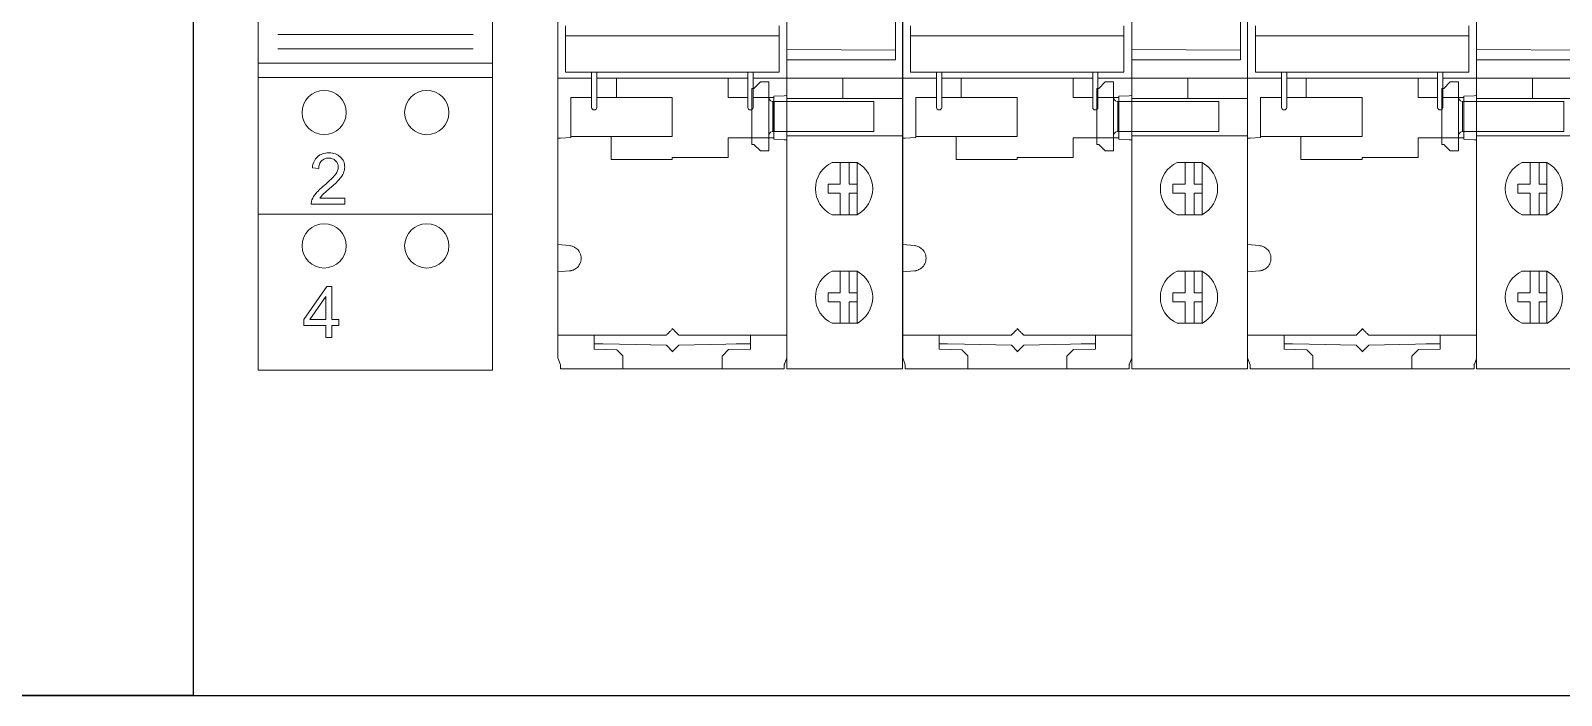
# Model space of a CAD drawing. Header units: millimetres. Extents: x 42356 to 50646, y 31507 to 39566.
# Drawn here: x 47520.5 to 47638.1, y 37567.5 to 37618.6 of the extents above; entities that cross this region are included whole.
import ezdxf

# ---------------------------------------------------------------- set-up
doc = ezdxf.new("R2010")
doc.units = ezdxf.units.MM
doc.set_wipeout_variables(frame=1)
doc.layers.add('000-PI-Oprema', color=30, linetype='Continuous', lineweight=5)
doc.layers.add('002-PI-Kabelska kanalica', color=150, linetype='Continuous')

# ---------------------------------------------------------------- blocks, each defined once
blk = doc.blocks.new('*U132')
at = {"layer": '002-PI-Kabelska kanalica'}
for p, q in [((-20, 580), (60, 580)), ((-20, -100), (-20, 580))]:
    blk.add_line(p, q, dxfattribs=at)
blk = doc.blocks.new('*U319')
at = {"layer": '002-PI-Kabelska kanalica'}
blk.add_line((-20, -100), (-20, 599), dxfattribs=at)
blk = doc.blocks.new('5SY4106-7 - 1P')
blk.add_wipeout([(47748.91, 38724.85), (47749.11, 38725.4), (47749.11, 38725.7), (47766.31, 38725.7), (47766.31, 38725.4), (47766.51, 38724.85), (47766.51, 38636.75), (47766.31, 38636.16), (47766.31, 38635.9), (47749.11, 38635.9), (47749.11, 38636.21), (47748.91, 38636.75)]).dxf.layer = '000-PI-Oprema'
at = {"layer": '000-PI-Oprema'}
for p, q in [((47749.51, 38662.27), (47749.51, 38661.5)), ((47765.91, 38661.5), (47749.51, 38661.5)), ((47749.51, 38661.5), (47749.51, 38661.31)), ((47749.51, 38661.31), (47749.51, 38661.08)), ((47765.91, 38661.5), (47765.91, 38662.27)), ((47765.91, 38661.31), (47765.91, 38661.5)), ((47765.91, 38661.08), (47765.91, 38661.31)), ((47749.51, 38660.89), (47749.51, 38661.08)), ((47749.51, 38660.89), (47749.51, 38660.66)), ((47749.51, 38660.47), (47749.51, 38660.66)), ((47749.51, 38660.24), (47749.51, 38660.47)), ((47749.51, 38660.04), (47749.51, 38660.24)), ((47749.51, 38659.81), (47749.51, 38660.04)), ((47765.91, 38661.08), (47765.91, 38660.89)), ((47765.91, 38660.66), (47765.91, 38660.89)), ((47765.91, 38660.66), (47765.91, 38660.47)), ((47765.91, 38660.47), (47765.91, 38660.24)), ((47765.91, 38660.24), (47765.91, 38660.04)), ((47765.91, 38660.04), (47765.91, 38659.81)), ((47748.91, 38659.1), (47748.91, 38659.42)), ((47748.91, 38659.1), (47748.91, 38657.82)), ((47749.51, 38659.62), (47749.51, 38659.81)), ((47749.51, 38659.39), (47749.51, 38659.62)), ((47749.51, 38659.2), (47749.51, 38659.39)), ((47749.51, 38658.97), (47749.51, 38659.2)), ((47749.51, 38658.71), (47749.51, 38658.97)), ((47765.91, 38659.81), (47765.91, 38659.62)), ((47765.91, 38659.62), (47765.91, 38659.39)), ((47765.91, 38659.39), (47765.91, 38659.2)), ((47765.91, 38659.2), (47765.91, 38658.97)), ((47765.91, 38658.97), (47765.91, 38658.71)), ((47766.51, 38659.25), (47766.51, 38659.42)), ((47766.51, 38656.9), (47766.51, 38659.1)), ((47751.51, 38658.25), (47748.91, 38658.25)), ((47748.91, 38653.62), (47748.91, 38657.82)), ((47765.91, 38658.71), (47749.51, 38658.71)), ((47751.51, 38658.72), (47751.51, 38656)), ((47751.91, 38656), (47751.91, 38658.72)), ((47763.51, 38658.25), (47751.91, 38658.25)), ((47753.41, 38656.75), (47753.41, 38658.25)), ((47762.01, 38658.25), (47762.01, 38656.75)), ((47763.51, 38658.72), (47763.51, 38656)), ((47763.91, 38656), (47763.91, 38658.71)), ((47766.51, 38658.25), (47763.91, 38658.25)), ((47749.91, 38656.75), (47751.51, 38656.75)), ((47749.91, 38653.75), (47749.91, 38656.75)), ((47751.91, 38656.75), (47753.01, 38656.75)), ((47753.41, 38656.75), (47753.01, 38656.75)), ((47753.41, 38656.75), (47757.71, 38656.75)), ((47757.71, 38656.75), (47757.71, 38653.75)), ((47762.41, 38656.75), (47762.01, 38656.75)), ((47762.41, 38656.75), (47763.51, 38656.75)), ((47763.91, 38656.75), (47765.51, 38656.75)), ((47765.51, 38656.85), (47766.31, 38656.89)), ((47765.51, 38656.75), (47765.51, 38656.85)), ((47765.51, 38656.75), (47765.51, 38653.65)), ((47766.51, 38656.9), (47766.31, 38656.89)), ((47766.51, 38653.5), (47766.51, 38656.9)), ((47749.11, 38653.63), (47748.91, 38653.62)), ((47748.91, 38653.62), (47748.91, 38645.73)), ((47749.11, 38653.63), (47749.91, 38653.67)), ((47749.91, 38653.67), (47749.91, 38653.75)), ((47749.91, 38653.75), (47753.01, 38653.75)), ((47753.01, 38653.75), (47753.01, 38652)), ((47753.41, 38653.75), (47753.01, 38653.75)), ((47757.71, 38653.75), (47753.41, 38653.75)), ((47762.41, 38653.65), (47762.01, 38653.65)), ((47762.01, 38653.65), (47762.01, 38652.15)), ((47765.51, 38653.65), (47762.41, 38653.65)), ((47765.51, 38653.65), (47765.51, 38653.55)), ((47766.31, 38653.51), (47765.51, 38653.55)), ((47766.51, 38653.5), (47766.31, 38653.51)), ((47766.51, 38639.35), (47766.51, 38653.5)), ((47757.71, 38652), (47753.01, 38652)), ((47762.01, 38652.15), (47757.71, 38652.15)), ((47757.71, 38652.15), (47757.71, 38652)), ((47748.91, 38645.72), (47748.91, 38645.66)), ((47748.91, 38645.45), (47749.82, 38645.37)), ((47748.91, 38644.82), (47748.91, 38643.98)), ((47749.82, 38643.43), (47748.91, 38643.35)), ((47748.91, 38643.13), (47748.91, 38643.07)), ((47748.91, 38643.07), (47748.91, 38639.35)), ((47748.91, 38639.35), (47748.91, 38636.75)), ((47757.71, 38638.95), (47757.71, 38639)), ((47766.51, 38636.75), (47766.51, 38639.35)), ((47748.91, 38638.5), (47757.26, 38638.5)), ((47751.71, 38637.4), (47751.71, 38638.5)), ((47752.36, 38637.82), (47751.71, 38637.83)), ((47753.66, 38637.8), (47752.36, 38637.82)), ((47753.66, 38637.8), (47757.26, 38637.73)), ((47757.71, 38637.27), (47757.26, 38637.73)), ((47758.21, 38637.73), (47757.71, 38637.22)), ((47758.21, 38638.5), (47766.51, 38638.5)), ((47761.81, 38637.8), (47758.21, 38637.73)), ((47762.61, 38637.81), (47761.81, 38637.8)), ((47763.71, 38637.83), (47762.61, 38637.81)), ((47763.71, 38638.5), (47763.71, 38637.4)), ((47748.91, 38636.75), (47749.11, 38636.21)), ((47751.71, 38637.4), (47753.46, 38637.36)), ((47753.91, 38636.91), (47753.46, 38637.36)), ((47753.91, 38636.4), (47753.91, 38636.91)), ((47757.71, 38637.27), (47757.71, 38637.22)), ((47762.03, 38637.38), (47761.53, 38636.88)), ((47761.53, 38636.4), (47761.53, 38636.88)), ((47762.03, 38637.38), (47763.71, 38637.4)), ((47766.51, 38636.75), (47766.33, 38636.26)), ((47753.91, 38635.9), (47749.11, 38635.9)), ((47753.91, 38635.9), (47761.53, 38635.9)), ((47761.53, 38635.9), (47766.31, 38635.9))]:
    blk.add_line(p, q, dxfattribs=at)
for centre in [(47751.71, 38656), (47763.71, 38656)]:
    blk.add_arc(centre, 0.2, 180, 0, dxfattribs=at)
for points, knots in [([(47748.91, 38660.66), (47748.91, 38660.75), (47748.91, 38660.96), (47748.91, 38661.33), (47748.91, 38661.78), (47748.91, 38662.28), (47748.91, 38662.79), (47748.91, 38663.14), (47748.91, 38663.29)], [-3.1415924, -3.1415924, -3.1415924, -3.1415924, -3.0638179, -2.9758987, -2.8879794, -2.8000601, -2.7121409, -2.6454554, -2.6454554, -2.6454554, -2.6454554]), ([(47766.51, 38660.66), (47766.51, 38660.69), (47766.51, 38660.77), (47766.51, 38660.89), (47766.51, 38661.01), (47766.51, 38661.15), (47766.51, 38661.29), (47766.51, 38661.44), (47766.51, 38661.59), (47766.51, 38661.81), (47766.51, 38662.1), (47766.51, 38662.47), (47766.51, 38662.87), (47766.51, 38663.15), (47766.51, 38663.29)], [0, 0, 0, 0, 0.062728, 0.125272, 0.18769, 0.250045, 0.312396, 0.374803, 0.437328, 0.500029, 0.625194, 0.749922, 0.874696, 1, 1, 1, 1]), ([(47748.91, 38659.42), (47748.91, 38659.46), (47748.91, 38659.57), (47748.91, 38659.74), (47748.91, 38659.92), (47748.91, 38660.08), (47748.91, 38660.24), (47748.91, 38660.38), (47748.91, 38660.5), (47748.91, 38660.59), (47748.91, 38660.64), (47748.91, 38660.66)], [-3.141598, -3.141598, -3.141598, -3.141598, -3.03253, -2.896859, -2.761188, -2.625517, -2.489847, -2.354176, -2.218505, -2.082834, -1.973766, -1.973766, -1.973766, -1.973766]), ([(47766.51, 38659.42), (47766.51, 38659.45), (47766.51, 38659.51), (47766.51, 38659.61), (47766.51, 38659.7), (47766.51, 38659.83), (47766.51, 38659.99), (47766.51, 38660.16), (47766.51, 38660.32), (47766.51, 38660.46), (47766.51, 38660.57), (47766.51, 38660.63), (47766.51, 38660.66)], [0, 0, 0, 0, 0.061391, 0.122427, 0.18342, 0.24468, 0.372209, 0.500076, 0.627605, 0.755472, 0.877481, 1, 1, 1, 1]), ([(47766.51, 38659.1), (47766.51, 38659.1), (47766.51, 38659.1), (47766.51, 38659.12), (47766.51, 38659.15), (47766.51, 38659.19), (47766.51, 38659.23), (47766.51, 38659.25)], [0, 0, 0, 0, 0.169382, 0.332374, 0.500748, 0.7482, 1, 1, 1, 1]), ([(47748.91, 38645.66), (47748.91, 38645.54), (47748.91, 38645.44), (47748.91, 38645.17), (47748.91, 38644.94), (47748.91, 38644.82)], [0, 0, 0, 0, 0.221244, 0.610423, 1, 1, 1, 1]), ([(47749.82, 38643.43), (47749.85, 38643.43), (47749.91, 38643.44), (47749.99, 38643.46), (47750.11, 38643.5), (47750.23, 38643.56), (47750.38, 38643.66), (47750.51, 38643.8), (47750.62, 38643.98), (47750.69, 38644.18), (47750.71, 38644.4), (47750.69, 38644.62), (47750.62, 38644.82), (47750.51, 38645), (47750.38, 38645.13), (47750.23, 38645.24), (47750.09, 38645.31), (47749.95, 38645.35), (47749.86, 38645.36), (47749.82, 38645.37)], [0, 0, 0, 0, 0.031513, 0.062834, 0.094232, 0.152293, 0.210532, 0.279327, 0.348301, 0.424071, 0.50002, 0.57579, 0.651739, 0.720534, 0.789508, 0.847569, 0.905809, 0.95275, 1, 1, 1, 1]), ([(47748.91, 38643.98), (47748.91, 38643.86), (47748.91, 38643.62), (47748.91, 38643.33), (47748.91, 38643.15), (47748.91, 38643.13), (47748.91, 38643.13)], [0, 0, 0, 0, 0.310418, 0.620519, 0.930169, 1, 1, 1, 1]), ([(47757.26, 38638.5), (47757.26, 38638.5), (47757.26, 38638.5), (47757.27, 38638.51), (47757.28, 38638.52), (47757.31, 38638.55), (47757.35, 38638.59), (47757.43, 38638.67), (47757.55, 38638.79), (47757.65, 38638.89), (47757.71, 38638.95)], [0, 0, 0, 0, 0.061768, 0.123218, 0.18562, 0.250191, 0.369561, 0.500301, 0.739159, 1, 1, 1, 1]), ([(47758.21, 38638.5), (47758.21, 38638.5), (47758.2, 38638.5), (47758.19, 38638.51), (47758.18, 38638.52), (47758.16, 38638.55), (47758.13, 38638.57), (47758.1, 38638.61), (47758.05, 38638.65), (47757.98, 38638.72), (47757.9, 38638.8), (47757.81, 38638.9), (47757.74, 38638.96), (47757.71, 38639)], [0, 0, 0, 0, 0.05611, 0.113821, 0.173761, 0.236494, 0.302508, 0.372227, 0.446008, 0.569361, 0.71286, 0.831554, 1, 1, 1, 1]), ([(47749.11, 38636.21), (47749.11, 38636.18), (47749.11, 38636.12), (47749.11, 38636.04), (47749.11, 38635.98), (47749.11, 38635.93), (47749.11, 38635.9), (47749.11, 38635.9), (47749.11, 38635.9)], [0.2486537, 0.2486537, 0.2486537, 0.2486537, 0.3685854, 0.5000663, 0.6285535, 0.7600358, 0.8779631, 1, 1, 1, 1]), ([(47753.91, 38635.9), (47753.91, 38635.9), (47753.91, 38635.9), (47753.91, 38635.91), (47753.91, 38635.94), (47753.91, 38635.98), (47753.91, 38636.04), (47753.91, 38636.12), (47753.91, 38636.21), (47753.91, 38636.3), (47753.91, 38636.37), (47753.91, 38636.4)], [0, 0, 0, 0, 0.080758, 0.160392, 0.240099, 0.368585, 0.500066, 0.628554, 0.760036, 0.877963, 1, 1, 1, 1]), ([(47761.53, 38635.9), (47761.53, 38635.9), (47761.53, 38635.9), (47761.53, 38635.92), (47761.53, 38635.95), (47761.53, 38635.99), (47761.53, 38636.04), (47761.53, 38636.11), (47761.53, 38636.18), (47761.53, 38636.26), (47761.53, 38636.33), (47761.53, 38636.38), (47761.53, 38636.4)], [0, 0, 0, 0, 0.123, 0.2886, 0.454199, 0.619799, 0.785398, 0.950998, 1.116597, 1.282197, 1.447796, 1.570796, 1.570796, 1.570796, 1.570796]), ([(47766.31, 38636.2), (47766.31, 38636.2), (47766.31, 38636.2), (47766.31, 38636.21), (47766.32, 38636.23), (47766.32, 38636.25), (47766.33, 38636.26)], [0, 0, 0, 0, 0.252065, 0.49567, 0.741509, 1, 1, 1, 1]), ([(47766.31, 38636.2), (47766.31, 38636.19), (47766.31, 38636.16), (47766.31, 38636.11), (47766.31, 38636.04), (47766.31, 38635.99), (47766.31, 38635.95), (47766.31, 38635.92), (47766.31, 38635.9), (47766.31, 38635.9), (47766.31, 38635.9)], [0.411517, 0.411517, 0.411517, 0.411517, 0.454199, 0.619799, 0.785398, 0.950998, 1.116597, 1.282197, 1.447796, 1.570796, 1.570796, 1.570796, 1.570796])]:
    blk.add_open_spline(points, degree=3, knots=knots, dxfattribs=at)
blk = doc.blocks.new('pomoćni_LB')
at = {"layer": '000-PI-Oprema', "ltscale": 0.25}
for p, q in [((-2.68, -23.35), (-2.53, -23.35)), ((-2.68, -27.65), (-2.68, -23.35)), ((-2.53, -23.35), (-2.03, -22.85)), ((-2.03, -22.85), (-1.39, -22.85)), ((-1.39, -22.85), (-1.39, -28.15)), ((-0.98, -24.35), (-1.08, -24.35)), ((-1.08, -24.35), (-1.08, -26.65)), ((-0.98, -26.65), (-0.98, -24.35)), ((-1.08, -26.65), (-0.98, -26.65)), ((-2.53, -27.65), (-2.68, -27.65)), ((-2.03, -28.15), (-2.53, -27.65)), ((-1.39, -28.15), (-2.03, -28.15))]:
    blk.add_line(p, q, dxfattribs=at)
for centre, start, end in [((-1.03, -23.99), 189.9082, 277.8916), ((-1.03, -27.01), 82.1084, 170.0918)]:
    blk.add_arc(centre, 0.366, start, end, dxfattribs=at)
blk.add_wipeout([(0, 44.9), (8.9, 44.9), (8.9, -44.9), (0, -44.9)])
at = {"layer": '000-PI-Oprema'}
for p, q in [((0, -44.9), (0, 44.9)), ((8.9, 44.9), (8.9, -44.9)), ((8.9, -44.9), (0, -44.9))]:
    blk.add_line(p, q, dxfattribs=at)
at = {"layer": '000-PI-Oprema', "ltscale": 0.25}
for p, q in [((0, -16.74), (0, -21.14)), ((8.35, -21.14), (8.35, -16.74)), ((8.35, -20.4), (0, -20.35)), ((0, -21.14), (8.35, -21.14)), ((8.35, -21.14), (8.35, -20.4)), ((0, -24.12), (0, -22.55)), ((0, -22.55), (8.9, -22.55)), ((4.3, -22.55), (4.3, -24.12)), ((8.9, -22.55), (8.9, -24.12)), ((-0.98, -24.35), (6.69, -24.35)), ((0, -24.12), (0, -24.35)), ((8.9, -24.12), (0, -24.12)), ((6.69, -24.35), (6.69, -26.65)), ((8.9, -26.98), (8.9, -24.12)), ((6.69, -26.65), (-0.98, -26.65)), ((0, -26.65), (0, -26.98)), ((0, -26.98), (8.9, -26.98)), ((3.48, -29.05), (5.4, -29.05)), ((4.1, -30.7), (4.1, -29.05)), ((4.1, -29.05), (4.8, -29.05)), ((4.8, -29.05), (4.8, -30.7)), ((5.4, -29.05), (5.4, -33.05)), ((3.17, -31.4), (3.17, -30.7)), ((3.17, -30.7), (4.1, -30.7)), ((4.1, -31.4), (3.17, -31.4)), ((4.1, -33.05), (4.1, -31.4)), ((4.8, -30.7), (5.4, -30.7)), ((5.4, -31.4), (4.8, -31.4)), ((4.8, -31.4), (4.8, -33.05)), ((5.4, -30.7), (5.4, -31.4)), ((3.48, -33.05), (4.1, -33.05)), ((5.4, -33.05), (4.1, -33.05)), ((3.48, -37.4), (5.4, -37.4)), ((4.1, -39.05), (4.1, -37.4)), ((4.1, -37.4), (4.8, -37.4)), ((4.8, -37.4), (4.8, -39.05)), ((5.4, -37.4), (5.4, -41.4)), ((3.17, -39.75), (3.17, -39.05)), ((3.17, -39.05), (4.1, -39.05)), ((4.1, -39.75), (3.17, -39.75)), ((4.1, -41.4), (4.1, -39.75)), ((4.8, -39.05), (5.4, -39.05)), ((5.4, -39.75), (4.8, -39.75)), ((4.8, -39.75), (4.8, -41.4)), ((5.4, -39.05), (5.4, -39.75)), ((3.48, -41.4), (4.1, -41.4)), ((5.4, -41.4), (4.1, -41.4))]:
    blk.add_line(p, q, dxfattribs=at)
for centre, radius, start, end in [((4.4, -31.05), 2.2, 114.5954, 245.4046), ((4.33, -31.05), 2.27, 298.0766, 61.9234), ((4.4, -39.4), 2.2, 114.5954, 245.4046), ((4.33, -39.4), 2.27, 298.0766, 61.9234)]:
    blk.add_arc(centre, radius, start, end, dxfattribs=at)
blk = doc.blocks.new('5TE8112 - OFF switch 20A 2NO')
blk.add_wipeout([(48929.09, 38187.38), (48947.09, 38187.38), (48947.09, 38097.38), (48929.09, 38097.38)]).dxf.layer = '000-PI-Oprema'
at = {"layer": '000-PI-Oprema'}
for p, q in [((48929.09, 38164.88), (48929.09, 38119.88)), ((48929.09, 38119.88), (48929.09, 38164.88)), ((48947.09, 38164.88), (48947.09, 38119.88)), ((48930.59, 38123.18), (48945.59, 38123.18)), ((48930.59, 38122.08), (48945.59, 38122.08)), ((48929.09, 38120.98), (48947.09, 38120.98)), ((48929.09, 38119.88), (48947.09, 38119.88)), ((48929.09, 38119.88), (48947.09, 38119.88)), ((48929.09, 38097.38), (48929.09, 38119.88)), ((48947.09, 38119.88), (48947.09, 38097.38)), ((48929.09, 38109.38), (48947.09, 38109.38)), ((48947.09, 38097.38), (48929.09, 38097.38))]:
    blk.add_line(p, q, dxfattribs=at)
for points in [[(48935.73, 38110.6), (48935.73, 38110.13), (48933.15, 38110.13), (48933.15, 38110.22), (48933.17, 38110.3), (48933.18, 38110.38), (48933.21, 38110.47), (48933.27, 38110.6), (48933.34, 38110.73), (48933.43, 38110.86), (48933.53, 38110.99), (48933.58, 38111.06), (48933.65, 38111.12), (48933.79, 38111.27), (48933.96, 38111.42), (48934.05, 38111.5), (48934.15, 38111.58), (48934.3, 38111.71), (48934.44, 38111.84), (48934.57, 38111.95), (48934.68, 38112.06), (48934.78, 38112.16), (48934.87, 38112.25), (48934.95, 38112.34), (48935.01, 38112.42), (48935.06, 38112.5), (48935.11, 38112.57), (48935.15, 38112.64), (48935.18, 38112.72), (48935.2, 38112.79), (48935.22, 38112.86), (48935.23, 38112.93), (48935.23, 38113), (48935.23, 38113.07), (48935.22, 38113.14), (48935.21, 38113.2), (48935.18, 38113.26), (48935.15, 38113.32), (48935.12, 38113.38), (48935.08, 38113.43), (48935.03, 38113.48), (48934.98, 38113.53), (48934.92, 38113.57), (48934.86, 38113.6), (48934.8, 38113.63), (48934.73, 38113.65), (48934.66, 38113.67), (48934.58, 38113.68), (48934.5, 38113.68), (48934.42, 38113.68), (48934.34, 38113.67), (48934.26, 38113.65), (48934.19, 38113.63), (48934.12, 38113.6), (48934.06, 38113.56), (48934, 38113.52), (48933.95, 38113.47), (48933.9, 38113.42), (48933.86, 38113.36), (48933.82, 38113.29), (48933.79, 38113.22), (48933.77, 38113.15), (48933.75, 38113.07), (48933.74, 38112.98), (48933.74, 38112.89), (48933.25, 38112.94), (48933.26, 38113.08), (48933.29, 38113.2), (48933.32, 38113.32), (48933.37, 38113.43), (48933.42, 38113.53), (48933.48, 38113.63), (48933.55, 38113.71), (48933.63, 38113.79), (48933.71, 38113.86), (48933.81, 38113.92), (48933.91, 38113.97), (48934.01, 38114.01), (48934.13, 38114.04), (48934.25, 38114.06), (48934.37, 38114.08), (48934.51, 38114.08), (48934.65, 38114.08), (48934.78, 38114.06), (48934.9, 38114.04), (48935.01, 38114), (48935.12, 38113.96), (48935.22, 38113.9), (48935.31, 38113.84), (48935.4, 38113.76), (48935.47, 38113.68), (48935.54, 38113.6), (48935.6, 38113.51), (48935.65, 38113.42), (48935.68, 38113.32), (48935.71, 38113.21), (48935.72, 38113.1), (48935.73, 38112.99), (48935.72, 38112.87), (48935.7, 38112.75), (48935.67, 38112.64), (48935.63, 38112.52), (48935.57, 38112.41), (48935.5, 38112.29), (48935.41, 38112.17), (48935.31, 38112.04), (48935.25, 38111.98), (48935.02, 38111.74), (48934.92, 38111.66), (48934.81, 38111.56), (48934.7, 38111.46), (48934.57, 38111.35), (48934.47, 38111.26), (48934.38, 38111.18), (48934.29, 38111.11), (48934.22, 38111.04), (48934.16, 38110.99), (48934.1, 38110.94), (48934.02, 38110.86), (48933.91, 38110.73), (48933.86, 38110.66), (48933.82, 38110.6)], [(48934.28, 38099.88), (48934.28, 38100.82), (48932.58, 38100.82), (48932.58, 38101.27), (48934.36, 38103.81), (48934.75, 38103.81), (48934.75, 38101.27), (48935.28, 38101.27), (48935.28, 38100.82), (48934.75, 38100.82), (48934.75, 38099.88)], [(48934.28, 38101.27), (48934.28, 38103.04), (48933.05, 38101.27)]]:
    blk.add_lwpolyline(points, close=True, dxfattribs=at)
for centre in [(48934.15, 38117.18), (48942.03, 38117.18), (48934.15, 38106.93), (48942.03, 38106.93)]:
    blk.add_circle(centre, 1.7, dxfattribs=at)

msp = doc.modelspace()

# ---------------------------------------------------------------- block references
for name, p, rotation in [('*U132', (47513.026, 38147.519), 180), ('*U319', (47553.026, 37547.519), 270)]:
    msp.add_blockref(name, p, dxfattribs=dict(rotation=rotation))
at = {"layer": '000-PI-Oprema', "ltscale": 0.25}
msp.add_blockref('5TE8112 - OFF switch 20A 2NO', (-1391.065, -504.862), dxfattribs=at)
at = {"layer": '000-PI-Oprema'}
msp.add_blockref('5SY4106-7 - 1P', (-187.88, -1043.28), dxfattribs=at)

# ---------------------------------------------------------------- next in the draw order: block references
at = {"layer": '000-PI-Oprema', "ltscale": 0.25}
msp.add_blockref('pomoćni_LB', (47578.626, 37637.519), dxfattribs=at)

# ---------------------------------------------------------------- next in the draw order: block references
at = {"layer": '000-PI-Oprema'}
msp.add_blockref('5SY4106-7 - 1P', (-161.38, -1043.28), dxfattribs=at)

# ---------------------------------------------------------------- next in the draw order: block references
at = {"layer": '000-PI-Oprema', "ltscale": 0.25}
msp.add_blockref('pomoćni_LB', (47605.126, 37637.519), dxfattribs=at)

# ---------------------------------------------------------------- next in the draw order: block references
at = {"layer": '000-PI-Oprema'}
msp.add_blockref('5SY4106-7 - 1P', (-134.88, -1043.28), dxfattribs=at)

# ---------------------------------------------------------------- next in the draw order: block references
at = {"layer": '000-PI-Oprema', "ltscale": 0.25}
msp.add_blockref('pomoćni_LB', (47631.626, 37637.519), dxfattribs=at)

doc.saveas('drawing.dxf')
